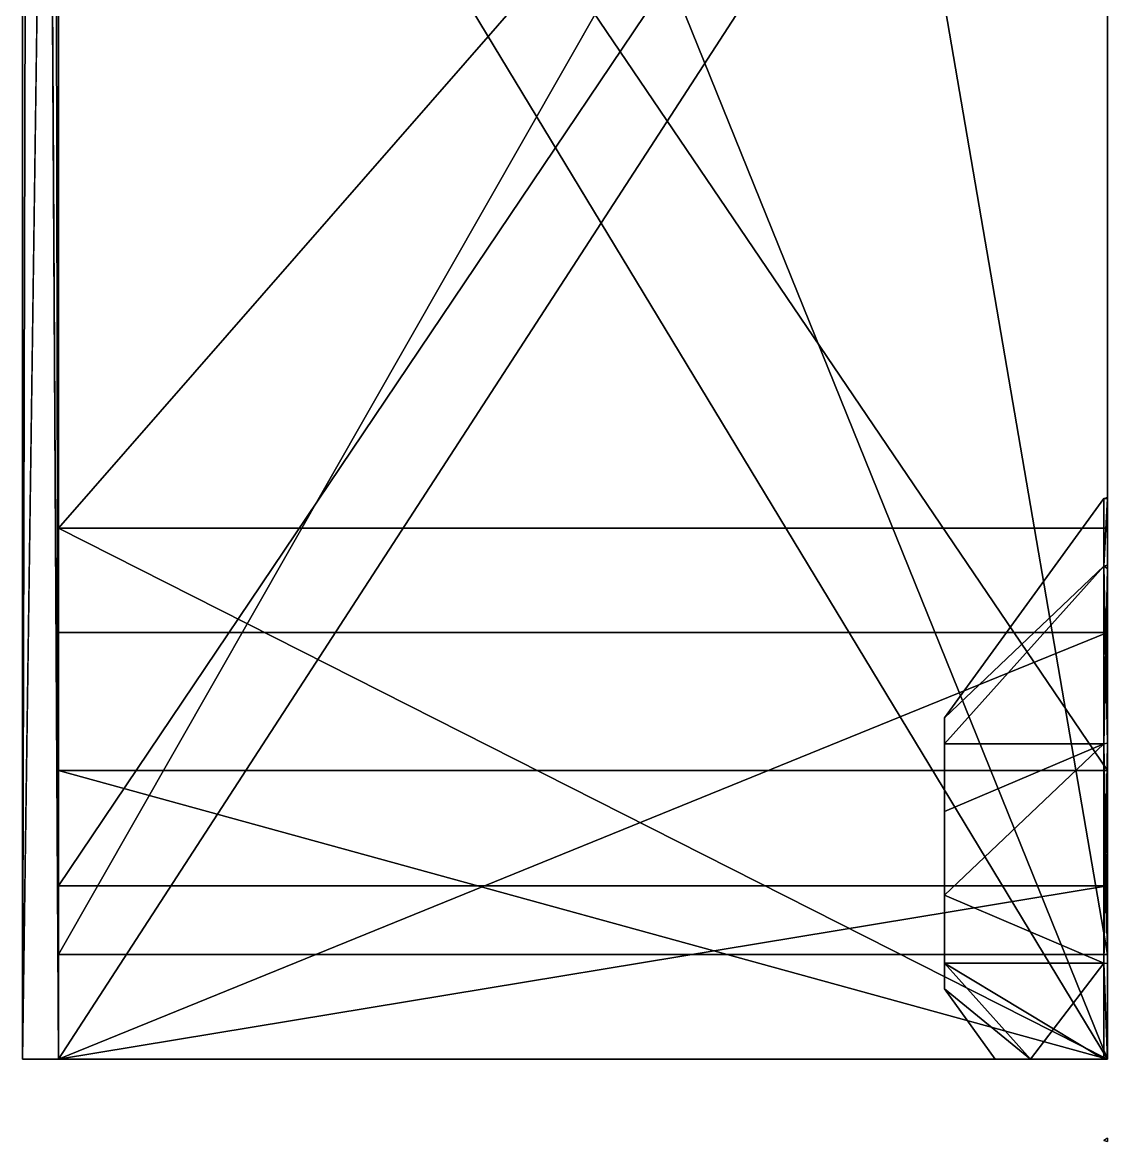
# Model space of a CAD drawing. Extents: x -0.25 to 0.12, y 7.57 to 13.51.
# Drawn here: x -0.252 to 0.1181, y 7.5748 to 7.9564 of the extents above; entities that cross this region are included whole.
import ezdxf

# ---------------------------------------------------------------- set-up
doc = ezdxf.new("R2010")
doc.units = 0
doc.header["$MEASUREMENT"] = 0
doc.layers.add('SCINT', color=34, linetype='CONTINUOUS')

msp = doc.modelspace()

# ---------------------------------------------------------------- linework, layer by layer
at = {"layer": 'SCINT', "color": 4}
for p, q in [((-0.25197, 7.60291, 20.20413), (-0.25197, 13.50842, 20.20413)), ((-0.25197, 7.60291, 20.20413), (-0.25197, 13.50842, 20.20413)), ((-0.25197, 9.73714, 23.52303), (-0.25197, 7.60291, 23.52303)), ((-0.25197, 9.73714, 23.52303), (-0.25197, 7.60291, 23.52303)), ((0.11811, 9.72422, 23.52303), (0.11811, 7.63856, 23.52303)), ((0.11811, 9.72422, 23.52303), (0.11811, 7.63856, 23.52303)), ((0.11811, 7.60291, 20.20413), (0.11811, 8.48745, 20.20413)), ((0.11811, 7.60291, 20.20413), (0.11811, 8.48745, 20.20413)), ((-0.23962, 8.26534, 22.2929), (-0.23962, 7.63856, 23.52303)), ((-0.23962, 8.26534, 22.2929), (-0.23962, 7.63856, 23.52303)), ((0.11811, 8.26534, 22.2929), (0.11811, 7.63856, 23.52303)), ((0.11811, 8.26534, 22.2929), (0.11811, 7.63856, 23.52303)), ((-0.23962, 7.70134, 21.95607), (-0.23962, 8.22891, 22.19096)), ((-0.23962, 7.70134, 21.95607), (-0.23962, 8.22891, 22.19096)), ((0.11811, 7.70134, 21.95607), (0.11811, 8.22891, 22.19096)), ((0.11811, 7.70134, 21.95607), (0.11811, 8.22891, 22.19096)), ((-0.23962, 7.60291, 20.67462), (-0.23962, 8.19346, 21.10368)), ((-0.23962, 7.60291, 20.67462), (-0.23962, 8.19346, 21.10368)), ((-0.23962, 7.78391, 23.06433), (-0.23962, 8.19331, 22.26083)), ((-0.23962, 8.19331, 22.26083), (-0.23962, 7.66197, 22.02426)), ((-0.23962, 7.78391, 23.06433), (-0.23962, 8.19331, 22.26083)), ((-0.23962, 8.19331, 22.26083), (-0.23962, 7.66197, 22.02426)), ((0.11811, 7.60291, 20.67462), (0.11811, 8.19346, 21.10368)), ((0.11811, 7.60291, 20.67462), (0.11811, 8.19346, 21.10368)), ((0.11811, 7.78391, 23.06433), (0.11811, 8.19331, 22.26083)), ((0.11811, 8.19331, 22.26083), (0.11811, 7.66197, 22.02426)), ((0.11811, 8.19331, 22.26083), (0.11811, 7.66197, 22.02426)), ((0.11811, 7.78391, 23.06433), (0.11811, 8.19331, 22.26083)), ((-0.23962, 8.15409, 21.17187), (-0.23962, 7.60291, 20.77141)), ((-0.23962, 8.15409, 21.17187), (-0.23962, 7.60291, 20.77141)), ((0.11811, 8.15409, 21.17187), (0.11811, 7.60291, 20.77141)), ((0.11811, 8.15409, 21.17187), (0.11811, 7.60291, 20.77141)), ((0.11679, 7.79409, 21.41246), (0.06244, 7.71929, 21.41246)), ((0.11679, 7.79409, 21.41246), (0.06244, 7.71929, 21.41246)), ((0.11679, 7.79409, 21.41246), (0.11811, 7.79452, 21.41246)), ((0.11679, 7.77097, 21.34132), (0.11679, 7.79409, 21.41246)), ((0.11679, 7.77097, 21.4836), (0.11679, 7.79409, 21.41246)), ((0.11811, 7.79409, 21.41378), (0.11679, 7.79409, 21.41246)), ((0.11679, 7.77097, 21.34132), (0.11679, 7.79409, 21.41246)), ((0.11811, 7.79409, 21.41114), (0.11679, 7.79409, 21.41246)), ((0.11679, 7.77097, 21.4836), (0.11679, 7.79409, 21.41246)), ((0.11811, 7.79452, 21.41246), (0.11811, 7.79409, 21.41378)), ((0.11811, 7.79409, 21.41114), (0.11811, 7.79452, 21.41246)), ((0.11811, 7.79409, 21.41378), (0.11811, 7.77132, 21.48386)), ((0.11811, 7.77132, 21.34107), (0.11811, 7.79409, 21.41114)), ((0.11811, 7.79409, 21.41378), (0.11811, 7.77132, 21.48386)), ((0.11811, 7.77132, 21.34107), (0.11811, 7.79409, 21.41114)), ((-0.23962, 7.60291, 22.98374), (-0.23962, 7.78391, 23.06433)), ((-0.23962, 7.60291, 22.98374), (-0.23962, 7.78391, 23.06433)), ((0.11811, 7.78391, 23.06433), (-0.23962, 7.78391, 23.06433)), ((0.11811, 7.78391, 23.06433), (-0.23962, 7.78391, 23.06433)), ((0.11811, 7.60291, 22.98374), (0.11811, 7.78391, 23.06433)), ((0.11811, 7.60291, 22.98374), (0.11811, 7.78391, 23.06433)), ((0.11679, 7.77097, 21.34132), (0.06244, 7.71046, 21.38529)), ((0.11679, 7.77097, 21.34132), (0.06244, 7.71046, 21.38529)), ((0.11679, 7.77097, 21.4836), (0.06244, 7.71046, 21.43964)), ((0.11679, 7.77097, 21.4836), (0.06244, 7.71046, 21.43964)), ((0.11811, 7.77132, 21.48386), (0.11679, 7.77097, 21.4836)), ((0.11811, 7.77132, 21.34107), (0.11679, 7.77097, 21.34132)), ((0.11679, 7.71046, 21.52757), (0.11679, 7.77097, 21.4836)), ((0.11811, 7.7702, 21.48467), (0.11679, 7.77097, 21.4836)), ((0.11679, 7.71046, 21.29735), (0.11679, 7.77097, 21.34132)), ((0.11679, 7.71046, 21.52757), (0.11679, 7.77097, 21.4836)), ((0.11679, 7.71046, 21.29735), (0.11679, 7.77097, 21.34132)), ((0.11679, 7.77097, 21.34132), (0.11811, 7.7702, 21.34025)), ((0.11811, 7.77132, 21.48386), (0.11811, 7.7702, 21.48467)), ((0.11811, 7.7702, 21.34025), (0.11811, 7.77132, 21.34107)), ((0.11811, 7.7702, 21.48467), (0.11811, 7.71059, 21.52798)), ((0.11811, 7.71059, 21.29694), (0.11811, 7.7702, 21.34025)), ((0.11811, 7.7702, 21.48467), (0.11811, 7.71059, 21.52798)), ((0.11811, 7.71059, 21.29694), (0.11811, 7.7702, 21.34025)), ((-0.23962, 7.74831, 23.13419), (-0.23962, 7.60291, 23.06946)), ((-0.23962, 7.60291, 23.41955), (-0.23962, 7.74831, 23.13419)), ((-0.23962, 7.60291, 23.41955), (-0.23962, 7.74831, 23.13419)), ((0.11811, 7.74831, 23.13419), (-0.23962, 7.74831, 23.13419)), ((-0.23962, 7.74831, 23.13419), (-0.23962, 7.60291, 23.06946)), ((0.11811, 7.74831, 23.13419), (-0.23962, 7.74831, 23.13419)), ((0.11811, 7.60291, 23.41955), (0.11811, 7.74831, 23.13419)), ((0.11811, 7.74831, 23.13419), (0.11811, 7.60291, 23.06946)), ((0.11811, 7.60291, 23.41955), (0.11811, 7.74831, 23.13419)), ((0.11811, 7.74831, 23.13419), (0.11811, 7.60291, 23.06946)), ((0.06244, 7.71929, 21.41246), (0.06244, 7.71046, 21.38529)), ((0.06244, 7.71046, 21.43964), (0.06244, 7.71929, 21.41246)), ((0.06244, 7.71929, 21.41246), (0.06244, 7.71046, 21.38529)), ((0.06244, 7.71046, 21.43964), (0.06244, 7.71929, 21.41246)), ((0.11679, 7.71046, 21.29735), (0.06244, 7.68734, 21.36849)), ((0.06244, 7.71046, 21.38529), (0.06244, 7.68734, 21.36849)), ((0.11679, 7.71046, 21.29735), (0.06244, 7.68734, 21.36849)), ((0.11679, 7.71046, 21.52757), (0.06244, 7.68734, 21.45643)), ((0.06244, 7.68734, 21.45643), (0.06244, 7.71046, 21.43964)), ((0.11679, 7.71046, 21.52757), (0.06244, 7.68734, 21.45643)), ((0.06244, 7.71046, 21.38529), (0.06244, 7.68734, 21.36849)), ((0.06244, 7.68734, 21.45643), (0.06244, 7.71046, 21.43964)), ((0.11811, 7.71059, 21.29694), (0.11679, 7.71046, 21.29735)), ((0.11811, 7.71059, 21.52798), (0.11679, 7.71046, 21.52757)), ((0.11811, 7.71059, 21.52798), (0.11679, 7.71046, 21.52757)), ((0.11811, 7.71059, 21.29694), (0.11679, 7.71046, 21.29735)), ((0.11679, 7.71046, 21.29735), (0.11679, 7.63565, 21.29735)), ((0.11679, 7.71046, 21.29735), (0.11679, 7.63565, 21.29735)), ((0.11679, 7.63565, 21.52757), (0.11679, 7.71046, 21.52757)), ((0.11679, 7.63565, 21.52757), (0.11679, 7.71046, 21.52757)), ((0.11811, 7.71059, 21.52798), (0.11811, 7.63552, 21.52798)), ((0.11811, 7.63552, 21.29694), (0.11811, 7.71059, 21.29694)), ((0.11811, 7.63552, 21.29694), (0.11811, 7.71059, 21.29694)), ((0.11811, 7.71059, 21.52798), (0.11811, 7.63552, 21.52798)), ((-0.23962, 7.60291, 21.88456), (-0.23962, 7.70134, 21.95607)), ((0.11811, 7.70134, 21.95607), (-0.23962, 7.70134, 21.95607)), ((0.11811, 7.70134, 21.95607), (-0.23962, 7.70134, 21.95607)), ((-0.23962, 7.60291, 21.88456), (-0.23962, 7.70134, 21.95607)), ((0.11811, 7.60291, 21.88456), (0.11811, 7.70134, 21.95607)), ((0.11811, 7.60291, 21.88456), (0.11811, 7.70134, 21.95607)), ((0.06244, 7.68734, 21.36849), (0.06244, 7.65877, 21.36849)), ((0.06244, 7.65877, 21.45643), (0.06244, 7.68734, 21.45643)), ((0.06244, 7.68734, 21.36849), (0.06244, 7.65877, 21.36849)), ((0.06244, 7.65877, 21.45643), (0.06244, 7.68734, 21.45643)), ((-0.23962, 7.66197, 22.02426), (-0.23962, 7.60291, 21.98135)), ((0.11811, 7.66197, 22.02426), (-0.23962, 7.66197, 22.02426)), ((-0.23962, 7.66197, 22.02426), (-0.23962, 7.60291, 21.98135)), ((0.11811, 7.66197, 22.02426), (-0.23962, 7.66197, 22.02426)), ((0.06244, 7.65877, 21.36849), (0.11679, 7.63565, 21.29735)), ((0.06244, 7.63565, 21.43964), (0.06244, 7.65877, 21.45643)), ((0.06244, 7.65877, 21.45643), (0.11679, 7.63565, 21.52757)), ((0.06244, 7.65877, 21.45643), (0.11679, 7.63565, 21.52757)), ((0.06244, 7.65877, 21.36849), (0.11679, 7.63565, 21.29735)), ((0.06244, 7.65877, 21.36849), (0.06244, 7.63565, 21.38529)), ((0.06244, 7.63565, 21.43964), (0.06244, 7.65877, 21.45643)), ((0.06244, 7.65877, 21.36849), (0.06244, 7.63565, 21.38529)), ((0.11811, 7.66197, 22.02426), (0.11811, 7.60291, 21.98135)), ((0.11811, 7.66197, 22.02426), (0.11811, 7.60291, 21.98135)), ((-0.23962, 7.63856, 23.52303), (-0.23962, 7.60291, 23.52303)), ((0.11811, 7.63856, 23.52303), (-0.23962, 7.63856, 23.52303)), ((-0.23962, 7.63856, 23.52303), (-0.23962, 7.60291, 23.52303)), ((0.11811, 7.63856, 23.52303), (-0.23962, 7.63856, 23.52303)), ((0.06244, 7.63565, 21.43964), (0.09185, 7.60291, 21.46343)), ((0.06244, 7.63565, 21.38529), (0.09185, 7.60291, 21.3615)), ((0.06244, 7.62682, 21.41246), (0.06244, 7.63565, 21.43964)), ((0.06244, 7.63565, 21.38529), (0.06244, 7.62682, 21.41246)), ((0.06244, 7.63565, 21.38529), (0.09185, 7.60291, 21.3615)), ((0.06244, 7.63565, 21.38529), (0.06244, 7.62682, 21.41246)), ((0.06244, 7.63565, 21.43964), (0.09185, 7.60291, 21.46343)), ((0.06244, 7.62682, 21.41246), (0.06244, 7.63565, 21.43964)), ((0.11679, 7.63565, 21.29735), (0.11811, 7.63552, 21.29694)), ((0.11679, 7.60291, 21.50378), (0.11679, 7.63565, 21.52757)), ((0.11679, 7.63565, 21.52757), (0.11811, 7.63552, 21.52798)), ((0.11679, 7.60291, 21.50378), (0.11679, 7.63565, 21.52757)), ((0.11679, 7.63565, 21.52757), (0.11811, 7.63552, 21.52798)), ((0.11679, 7.63565, 21.29735), (0.11679, 7.60291, 21.32114)), ((0.11679, 7.63565, 21.29735), (0.11811, 7.63552, 21.29694)), ((0.11679, 7.63565, 21.29735), (0.11679, 7.60291, 21.32114)), ((0.11811, 7.60291, 21.32064), (0.11811, 7.63552, 21.29694)), ((0.11811, 7.63552, 21.52798), (0.11811, 7.60291, 21.50429)), ((0.11811, 7.63552, 21.52798), (0.11811, 7.60291, 21.50429)), ((0.11811, 7.60291, 21.32064), (0.11811, 7.63552, 21.29694)), ((0.07981, 7.60291, 21.41246), (0.06244, 7.62682, 21.41246)), ((0.07981, 7.60291, 21.41246), (0.06244, 7.62682, 21.41246)), ((-0.25197, 7.60291, 23.52303), (-0.23962, 7.60291, 23.52303)), ((-0.25197, 7.60291, 23.52303), (-0.25197, 7.60291, 20.20413)), ((0.11811, 7.60291, 20.20413), (-0.25197, 7.60291, 20.20413)), ((-0.25197, 7.60291, 23.52303), (-0.23962, 7.60291, 23.52303)), ((-0.25197, 7.60291, 23.52303), (-0.25197, 7.60291, 20.20413)), ((0.11811, 7.60291, 20.20413), (-0.25197, 7.60291, 20.20413)), ((-0.23962, 7.60291, 21.88456), (0.11811, 7.60291, 21.88456)), ((0.11811, 7.60291, 20.77141), (-0.23962, 7.60291, 20.77141)), ((-0.23962, 7.60291, 20.67462), (0.11811, 7.60291, 20.67462)), ((-0.23962, 7.60291, 23.06946), (-0.23962, 7.60291, 22.98374)), ((-0.23962, 7.60291, 21.98135), (-0.23962, 7.60291, 21.88456)), ((-0.23962, 7.60291, 20.77141), (-0.23962, 7.60291, 20.67462)), ((-0.23962, 7.60291, 23.52303), (-0.23962, 7.60291, 23.41955)), ((-0.23962, 7.60291, 23.41955), (0.11811, 7.60291, 23.41955)), ((0.11811, 7.60291, 23.06946), (-0.23962, 7.60291, 23.06946)), ((-0.23962, 7.60291, 22.98374), (0.11811, 7.60291, 22.98374)), ((0.11811, 7.60291, 21.98135), (-0.23962, 7.60291, 21.98135)), ((-0.23962, 7.60291, 21.88456), (0.11811, 7.60291, 21.88456)), ((-0.23962, 7.60291, 21.98135), (-0.23962, 7.60291, 21.88456)), ((0.11811, 7.60291, 21.98135), (-0.23962, 7.60291, 21.98135)), ((-0.23962, 7.60291, 22.98374), (0.11811, 7.60291, 22.98374)), ((-0.23962, 7.60291, 23.06946), (-0.23962, 7.60291, 22.98374)), ((0.11811, 7.60291, 23.06946), (-0.23962, 7.60291, 23.06946)), ((-0.23962, 7.60291, 23.41955), (0.11811, 7.60291, 23.41955)), ((-0.23962, 7.60291, 23.52303), (-0.23962, 7.60291, 23.41955)), ((-0.23962, 7.60291, 20.67462), (0.11811, 7.60291, 20.67462)), ((-0.23962, 7.60291, 20.77141), (-0.23962, 7.60291, 20.67462)), ((0.11811, 7.60291, 20.77141), (-0.23962, 7.60291, 20.77141)), ((0.07981, 7.60291, 21.41246), (0.09185, 7.60291, 21.3615)), ((0.09185, 7.60291, 21.46343), (0.07981, 7.60291, 21.41246)), ((0.07981, 7.60291, 21.41246), (0.09185, 7.60291, 21.3615)), ((0.09185, 7.60291, 21.46343), (0.07981, 7.60291, 21.41246)), ((0.11679, 7.60291, 21.50378), (0.09185, 7.60291, 21.46343)), ((0.09185, 7.60291, 21.3615), (0.11679, 7.60291, 21.32114)), ((0.09185, 7.60291, 21.3615), (0.11679, 7.60291, 21.32114)), ((0.11679, 7.60291, 21.50378), (0.09185, 7.60291, 21.46343)), ((0.11811, 7.60291, 21.50429), (0.11679, 7.60291, 21.50378)), ((0.11679, 7.60291, 21.32114), (0.11811, 7.60291, 21.32064)), ((0.11679, 7.60291, 21.32114), (0.11811, 7.60291, 21.32064)), ((0.11811, 7.60291, 21.50429), (0.11679, 7.60291, 21.50378)), ((0.11811, 7.60291, 21.98135), (0.11811, 7.60291, 22.98374)), ((0.11811, 7.60291, 20.77141), (0.11811, 7.60291, 21.32064)), ((0.11811, 7.60291, 21.50429), (0.11811, 7.60291, 21.88456)), ((0.11811, 7.60291, 20.67462), (0.11811, 7.60291, 20.20413)), ((0.11811, 7.60291, 23.06946), (0.11811, 7.60291, 23.41955)), ((0.11811, 7.60291, 20.77141), (0.11811, 7.60291, 21.32064)), ((0.11811, 7.60291, 21.50429), (0.11811, 7.60291, 21.88456)), ((0.11811, 7.60291, 21.98135), (0.11811, 7.60291, 22.98374)), ((0.11811, 7.60291, 23.06946), (0.11811, 7.60291, 23.41955)), ((0.11811, 7.60291, 20.67462), (0.11811, 7.60291, 20.20413)), ((0.11811, 7.57591, 21.48467), (0.11679, 7.57514, 21.4836)), ((0.11679, 7.57514, 21.34132), (0.11811, 7.57479, 21.34107)), ((0.11811, 7.57479, 21.48386), (0.11679, 7.57514, 21.4836)), ((0.11811, 7.57591, 21.48467), (0.11811, 7.57479, 21.48386))]:
    msp.add_line(p, q, dxfattribs=at)

# ---------------------------------------------------------------- meshes
mesh = msp.add_polyface(dxfattribs=at)
corners = [(0.11811, 7.63856, 23.52303), (-0.23962, 9.72422, 23.52303), (-0.23962, 7.63856, 23.52303), (0.11811, 9.72422, 23.52303), (0.11811, 9.80701, 23.52303), (-0.23962, 11.68446, 23.52303), (-0.23962, 9.80701, 23.52303), (0.11811, 11.68446, 23.52303), (-0.23962, 7.60291, 23.52303), (-0.25197, 9.73714, 23.52303), (-0.25197, 7.60291, 23.52303), (-0.25197, 13.50842, 23.52303), (-0.23962, 11.76418, 23.52303), (0.11811, 13.50842, 23.52303), (0.11811, 11.76418, 23.52303)]
mesh.append_faces([[corners[k] for k in face] for face in [(1, 0, 3), (5, 4, 7), (8, 9, 10), (13, 12, 14)]], dxfattribs={"vtx0": -1, "color": 4})
mesh.append_faces([[corners[k] for k in face] for face in [(0, 1, 2), (4, 5, 6), (9, 8, 11), (11, 12, 13), (12, 6, 5)]], dxfattribs={"vtx0": -1, "vtx1": -1, "color": 4})
mesh.append_faces([[corners[k] for k in face] for face in [(11, 8, 12), (12, 2, 1)]], dxfattribs={"vtx0": -1, "vtx1": -1, "vtx2": -1, "color": 4})
mesh.append_faces([[corners[k] for k in face] for face in [(12, 8, 2), (12, 1, 6)]], dxfattribs={"vtx0": -1, "vtx2": -1, "color": 4})
mesh = msp.add_polyface(dxfattribs=at)
corners = [(-0.25197, 9.73714, 23.52303), (-0.25197, 7.60291, 20.20413), (-0.25197, 7.60291, 23.52303), (-0.25197, 13.50842, 20.20413), (-0.25197, 13.50842, 23.52303)]
mesh.append_faces([[corners[k] for k in face] for face in [(0, 1, 2), (3, 0, 4)]], dxfattribs={"vtx0": -1, "color": 4})
mesh.append_faces([[corners[k] for k in face] for face in [(1, 0, 3)]], dxfattribs={"vtx0": -1, "vtx1": -1, "color": 4})
mesh = msp.add_polyface(dxfattribs=at)
corners = [(-0.25197, 13.50842, 20.20413), (-0.23962, 12.28984, 20.20413), (-0.25197, 7.60291, 20.20413), (0.11811, 13.50842, 20.20413), (0.11811, 12.28984, 20.20413), (0.11811, 12.98654, 20.20413), (-0.23962, 12.21012, 20.20413), (-0.23962, 11.12236, 20.20413), (-0.23962, 10.79376, 20.20413), (0.11811, 12.21012, 20.20413), (0.11811, 11.12236, 20.20413), (0.11811, 10.79376, 20.20413), (-0.23962, 9.32962, 20.20413), (0.11811, 9.32962, 20.20413), (0.11811, 9.24125, 20.20413), (-0.23962, 8.62068, 20.20413), (-0.23962, 9.24125, 20.20413), (0.11811, 8.62068, 20.20413), (-0.23962, 8.48745, 20.20413), (0.11811, 7.60291, 20.20413), (0.11811, 8.48745, 20.20413)]
mesh.append_faces([[corners[k] for k in face] for face in [(4, 3, 5), (7, 9, 10), (12, 11, 13), (15, 14, 17), (19, 18, 20)]], dxfattribs={"vtx0": -1, "color": 4})
mesh.append_faces([[corners[k] for k in face] for face in [(0, 1, 2), (1, 3, 4), (11, 12, 8), (14, 15, 16), (2, 18, 19), (18, 16, 15)]], dxfattribs={"vtx0": -1, "vtx1": -1, "color": 4})
mesh.append_faces([[corners[k] for k in face] for face in [(18, 2, 1), (18, 6, 8), (18, 8, 12)]], dxfattribs={"vtx0": -1, "vtx1": -1, "vtx2": -1, "color": 4})
mesh.append_faces([[corners[k] for k in face] for face in [(1, 0, 3), (6, 7, 8), (7, 6, 9), (18, 1, 6), (18, 12, 16)]], dxfattribs={"vtx0": -1, "vtx2": -1, "color": 4})
mesh = msp.add_polyface(dxfattribs=at)
corners = [(-0.23962, 8.62068, 20.20413), (-0.23962, 8.64622, 20.31948), (-0.23962, 8.48745, 20.20413), (-0.23962, 8.68559, 20.25129), (-0.23962, 9.08332, 20.51409), (-0.23962, 9.11892, 20.44422), (-0.23962, 8.19346, 21.10368), (-0.23962, 7.60291, 20.77141), (-0.23962, 7.60291, 20.67462), (-0.23962, 8.15409, 21.17187), (-0.23962, 8.63831, 21.38746), (-0.23962, 8.67391, 21.31759), (-0.23962, 9.19095, 20.47629), (-0.23962, 10.49733, 21.14365), (-0.23962, 9.15535, 20.54616), (-0.23962, 10.52166, 21.06876), (-0.23962, 10.29239, 22.02917), (-0.23962, 11.85575, 22.44153), (-0.23962, 10.26806, 22.10406), (-0.23962, 11.86802, 22.36408), (-0.23962, 9.88902, 23.01581), (-0.23962, 9.80701, 23.52303), (-0.23962, 9.72422, 23.52303), (-0.23962, 9.91336, 22.94092), (-0.23962, 10.19317, 22.07973), (-0.23962, 10.21751, 22.00484), (-0.23962, 10.57221, 21.16798), (-0.23962, 10.80148, 20.20757), (-0.23962, 10.59655, 21.0931), (-0.23962, 10.87636, 20.2319), (-0.23962, 7.78391, 23.06433), (-0.23962, 7.60291, 23.06946), (-0.23962, 7.60291, 22.98374), (-0.23962, 7.74831, 23.13419), (-0.23962, 7.70134, 21.95607), (-0.23962, 7.60291, 21.98135), (-0.23962, 7.60291, 21.88456), (-0.23962, 7.66197, 22.02426), (-0.23962, 8.19331, 22.26083), (-0.23962, 8.22891, 22.19096), (-0.23962, 7.60291, 23.52303), (-0.23962, 7.60291, 23.41955), (-0.23962, 7.63856, 23.52303), (-0.23962, 8.26534, 22.2929), (-0.23962, 8.30094, 22.22303), (-0.23962, 8.71034, 21.41953), (-0.23962, 8.74594, 21.34966), (-0.23962, 9.24125, 20.20413), (-0.23962, 9.32962, 20.20413), (-0.23962, 12.00909, 21.4734), (-0.23962, 12.02136, 21.39595), (-0.23962, 11.12236, 20.20413), (-0.23962, 10.79376, 20.20413), (-0.23962, 12.16243, 20.50526), (-0.23962, 12.1747, 20.42781), (-0.23962, 11.76418, 23.52303), (-0.23962, 11.68446, 23.52303), (-0.23962, 11.93288, 22.45793), (-0.23962, 11.94514, 22.38048), (-0.23962, 12.08622, 21.48979), (-0.23962, 12.09848, 21.41234), (-0.23962, 12.23955, 20.52166), (-0.23962, 12.21012, 20.20413), (-0.23962, 12.25182, 20.44421), (-0.23962, 12.28984, 20.20413), (-0.23962, 12.65711, 20.61041), (-0.23962, 12.66534, 20.5321), (-0.23962, 13.50842, 20.61041), (-0.23962, 13.50842, 20.5321), (-0.23962, 12.55422, 21.58927), (-0.23962, 12.56245, 21.51096), (-0.23962, 13.50842, 21.58927), (-0.23962, 13.50842, 21.51096), (-0.23962, 12.45134, 22.56813), (-0.23962, 12.45957, 22.48982), (-0.23962, 13.50842, 22.56813), (-0.23962, 13.50842, 22.48982)]
mesh.append_faces([[corners[k] for k in face] for face in [(0, 1, 2), (6, 7, 8), (20, 21, 22), (30, 31, 32), (34, 35, 36), (33, 40, 41), (12, 47, 48), (51, 27, 52), (17, 55, 56), (63, 62, 64), (67, 66, 68), (71, 70, 72), (75, 74, 76)]], dxfattribs={"vtx0": -1, "color": 4})
mesh.append_faces([[corners[k] for k in face] for face in [(1, 3, 4), (7, 6, 9), (9, 6, 10), (21, 20, 18), (16, 13, 26), (28, 27, 29), (31, 30, 33), (35, 34, 37), (37, 34, 38), (40, 33, 42), (42, 33, 43), (44, 10, 45), (46, 4, 14), (29, 51, 53), (55, 17, 57), (58, 49, 59), (60, 53, 61), (65, 66, 67), (69, 70, 71), (73, 74, 75)]], dxfattribs={"vtx0": -1, "vtx1": -1, "color": 4})
mesh.append_faces([[corners[k] for k in face] for face in [(18, 20, 23), (18, 24, 25), (18, 13, 16), (26, 13, 15), (26, 27, 28), (43, 33, 30), (43, 38, 39), (43, 10, 44), (45, 10, 11), (45, 4, 46), (14, 4, 5), (14, 47, 12), (27, 51, 29), (57, 17, 19), (57, 49, 58), (59, 49, 50), (59, 53, 60), (61, 53, 54), (61, 62, 63)]], dxfattribs={"vtx0": -1, "vtx1": -1, "vtx2": -1, "color": 4})
mesh.append_faces([[corners[k] for k in face] for face in [(1, 0, 3), (4, 3, 5), (10, 6, 11), (12, 13, 14), (13, 12, 15), (16, 17, 18), (17, 16, 19), (18, 23, 24), (18, 25, 13), (26, 15, 27), (38, 34, 39), (43, 30, 38), (43, 39, 10), (45, 11, 4), (14, 5, 47), (28, 49, 26), (49, 28, 50), (53, 51, 54), (57, 19, 49), (59, 50, 53), (61, 54, 62), (63, 65, 61), (65, 63, 66), (60, 69, 59), (69, 60, 70), (58, 73, 57), (73, 58, 74), (44, 20, 43), (20, 44, 23), (46, 24, 45), (24, 46, 25)]], dxfattribs={"vtx0": -1, "vtx2": -1, "color": 4})
mesh = msp.add_polyface(dxfattribs=at)
corners = [(0.11811, 8.26534, 22.2929), (0.11811, 8.78068, 23.05675), (0.11811, 8.75749, 23.12814), (0.11811, 8.84142, 23.01262), (0.11811, 8.91649, 23.01262), (0.11811, 9.88902, 23.01581), (0.11811, 8.75792, 23.12682), (0.11811, 8.78181, 23.05593), (0.11811, 8.97609, 23.05593), (0.11811, 8.97722, 23.05675), (0.11811, 8.99999, 23.12682), (0.11811, 9.00041, 23.12814), (0.11811, 9.72422, 23.52303), (0.11811, 7.63856, 23.52303), (0.11811, 8.84142, 23.24366), (0.11811, 8.78068, 23.19954), (0.11811, 8.75792, 23.12947), (0.11811, 8.78181, 23.20036), (0.11811, 8.91649, 23.24366), (0.11811, 8.97609, 23.20036), (0.11811, 8.97722, 23.19954), (0.11811, 8.99999, 23.12947)]
mesh.append_faces([[corners[k] for k in face] for face in [(2, 1, 6), (1, 3, 7), (15, 2, 16), (14, 15, 17)]], dxfattribs={"vtx0": -1, "color": 4})
mesh.append_faces([[corners[k] for k in face] for face in [(3, 0, 4), (4, 5, 8), (8, 5, 9), (9, 5, 10), (10, 5, 11), (13, 14, 12)]], dxfattribs={"vtx0": -1, "vtx1": -1, "color": 4})
mesh.append_faces([[corners[k] for k in face] for face in [(0, 1, 2), (1, 0, 3), (14, 13, 15), (15, 0, 2)]], dxfattribs={"vtx0": -1, "vtx1": -1, "vtx2": -1, "color": 4})
mesh.append_faces([[corners[k] for k in face] for face in [(4, 0, 5), (11, 5, 12), (15, 13, 0), (12, 14, 18), (12, 18, 19), (12, 19, 20), (12, 20, 21), (12, 21, 11)]], dxfattribs={"vtx0": -1, "vtx2": -1, "color": 4})
mesh = msp.add_polyface(dxfattribs=at)
corners = [(0.11811, 8.48745, 20.20413), (0.11811, 7.60291, 20.67462), (0.11811, 7.60291, 20.20413), (0.11811, 8.08906, 20.50185), (0.11811, 8.06629, 20.57193), (0.11811, 8.06586, 20.57325), (0.11811, 8.09018, 20.50104), (0.11811, 8.14979, 20.45773), (0.11811, 8.22486, 20.45773), (0.11811, 8.28447, 20.50104), (0.11811, 8.28559, 20.50185), (0.11811, 8.30836, 20.57193), (0.11811, 8.30879, 20.57325), (0.11811, 8.19346, 21.10368), (0.11811, 8.06629, 20.57457), (0.11811, 8.08906, 20.64464), (0.11811, 8.09018, 20.64546), (0.11811, 8.14979, 20.68877), (0.11811, 8.22486, 20.68877), (0.11811, 8.67391, 21.31759), (0.11811, 8.28447, 20.64546), (0.11811, 8.28559, 20.64464), (0.11811, 8.30836, 20.57457), (0.11811, 8.64622, 20.31948), (0.11811, 9.08332, 20.51409)]
mesh.append_faces([[corners[k] for k in face] for face in [(0, 1, 2), (19, 23, 24)]], dxfattribs={"vtx0": -1, "color": 4})
mesh.append_faces([[corners[k] for k in face] for face in [(3, 0, 6), (6, 0, 7), (7, 0, 8), (8, 0, 9), (9, 0, 10), (10, 0, 11), (11, 0, 12), (13, 18, 19)]], dxfattribs={"vtx0": -1, "vtx1": -1, "color": 4})
mesh.append_faces([[corners[k] for k in face] for face in [(1, 0, 3), (19, 12, 0)]], dxfattribs={"vtx0": -1, "vtx1": -1, "vtx2": -1, "color": 4})
mesh.append_faces([[corners[k] for k in face] for face in [(1, 3, 4), (1, 4, 5), (5, 13, 1), (13, 5, 14), (13, 14, 15), (13, 15, 16), (13, 16, 17), (13, 17, 18), (19, 18, 20), (19, 20, 21), (19, 21, 22), (19, 22, 12), (19, 0, 23)]], dxfattribs={"vtx0": -1, "vtx2": -1, "color": 4})
mesh = msp.add_polyface(dxfattribs=at)
corners = [(0.11811, 7.60291, 20.77141), (0.11811, 7.63552, 21.29694), (0.11811, 7.60291, 21.32064), (0.11811, 8.15409, 21.17187), (0.11811, 7.71059, 21.29694), (0.11811, 7.7702, 21.34025), (0.11811, 7.77132, 21.34107), (0.11811, 7.79409, 21.41114), (0.11811, 7.79452, 21.41246), (0.11811, 7.63552, 21.52798), (0.11811, 7.60291, 21.88456), (0.11811, 7.60291, 21.50429), (0.11811, 7.70134, 21.95607), (0.11811, 7.71059, 21.52798), (0.11811, 8.22891, 22.19096), (0.11811, 7.7702, 21.48467), (0.11811, 7.77132, 21.48386), (0.11811, 7.79409, 21.41378), (0.11811, 8.63831, 21.38746)]
mesh.append_faces([[corners[k] for k in face] for face in [(0, 1, 2), (9, 10, 11), (14, 3, 18)]], dxfattribs={"vtx0": -1, "color": 4})
mesh.append_faces([[corners[k] for k in face] for face in [(1, 3, 4), (4, 3, 5), (5, 3, 6), (6, 3, 7), (7, 3, 8), (10, 9, 12), (12, 13, 14)]], dxfattribs={"vtx0": -1, "vtx1": -1, "color": 4})
mesh.append_faces([[corners[k] for k in face] for face in [(14, 8, 3)]], dxfattribs={"vtx0": -1, "vtx1": -1, "vtx2": -1, "color": 4})
mesh.append_faces([[corners[k] for k in face] for face in [(1, 0, 3), (12, 9, 13), (14, 13, 15), (14, 15, 16), (14, 16, 17), (14, 17, 8)]], dxfattribs={"vtx0": -1, "vtx2": -1, "color": 4})
mesh = msp.add_polyface(dxfattribs=at)
corners = [(0.11811, 8.26534, 22.2929), (-0.23962, 7.63856, 23.52303), (-0.23962, 8.26534, 22.2929), (0.11811, 7.63856, 23.52303)]
mesh.append_faces([[corners[k] for k in face] for face in [(0, 1, 2), (1, 0, 3)]], dxfattribs={"vtx0": -1, "color": 4})
mesh = msp.add_polyface(dxfattribs=at)
corners = [(0.11811, 7.70134, 21.95607), (-0.23962, 8.22891, 22.19096), (-0.23962, 7.70134, 21.95607), (0.11811, 8.22891, 22.19096)]
mesh.append_faces([[corners[k] for k in face] for face in [(0, 1, 2), (1, 0, 3)]], dxfattribs={"vtx0": -1, "color": 4})
mesh = msp.add_polyface(dxfattribs=at)
corners = [(0.11811, 7.60291, 20.67462), (-0.23962, 8.19346, 21.10368), (-0.23962, 7.60291, 20.67462), (0.11811, 8.19346, 21.10368)]
mesh.append_faces([[corners[k] for k in face] for face in [(0, 1, 2), (1, 0, 3)]], dxfattribs={"vtx0": -1, "color": 4})
mesh = msp.add_polyface(dxfattribs=at)
corners = [(-0.23962, 7.78391, 23.06433), (0.11811, 8.19331, 22.26083), (-0.23962, 8.19331, 22.26083), (0.11811, 7.78391, 23.06433)]
mesh.append_faces([[corners[k] for k in face] for face in [(0, 1, 2), (1, 0, 3)]], dxfattribs={"vtx0": -1, "color": 4})
mesh = msp.add_polyface(dxfattribs=at)
corners = [(0.11811, 8.19331, 22.26083), (-0.23962, 7.66197, 22.02426), (-0.23962, 8.19331, 22.26083), (0.11811, 7.66197, 22.02426)]
mesh.append_faces([[corners[k] for k in face] for face in [(0, 1, 2), (1, 0, 3)]], dxfattribs={"vtx0": -1, "color": 4})
mesh = msp.add_polyface(dxfattribs=at)
corners = [(0.11811, 7.66197, 22.02426), (0.11811, 7.60291, 22.98374), (0.11811, 7.60291, 21.98135), (0.11811, 7.78391, 23.06433), (0.11811, 8.19331, 22.26083)]
mesh.append_faces([[corners[k] for k in face] for face in [(0, 1, 2), (3, 0, 4)]], dxfattribs={"vtx0": -1, "color": 4})
mesh.append_faces([[corners[k] for k in face] for face in [(1, 0, 3)]], dxfattribs={"vtx0": -1, "vtx1": -1, "color": 4})
mesh = msp.add_polyface(dxfattribs=at)
corners = [(0.11811, 8.15409, 21.17187), (-0.23962, 7.60291, 20.77141), (-0.23962, 8.15409, 21.17187), (0.11811, 7.60291, 20.77141)]
mesh.append_faces([[corners[k] for k in face] for face in [(0, 1, 2), (1, 0, 3)]], dxfattribs={"vtx0": -1, "color": 4})
mesh = msp.add_polyface(dxfattribs=at)
corners = [(0.11679, 7.77097, 21.34132), (0.06244, 7.71929, 21.41246), (0.06244, 7.71046, 21.38529), (0.11679, 7.79409, 21.41246)]
mesh.append_faces([[corners[k] for k in face] for face in [(0, 1, 2), (1, 0, 3)]], dxfattribs={"vtx0": -1, "color": 4})
mesh = msp.add_polyface(dxfattribs=at)
corners = [(0.06244, 7.71929, 21.41246), (0.11679, 7.77097, 21.4836), (0.06244, 7.71046, 21.43964), (0.11679, 7.79409, 21.41246)]
mesh.append_faces([[corners[k] for k in face] for face in [(0, 1, 2), (1, 0, 3)]], dxfattribs={"vtx0": -1, "color": 4})
mesh = msp.add_polyface(dxfattribs=at)
corners = [(0.11811, 7.79409, 21.41378), (0.11679, 7.77097, 21.4836), (0.11679, 7.79409, 21.41246), (0.11811, 7.77132, 21.48386)]
mesh.append_faces([[corners[k] for k in face] for face in [(0, 1, 2), (1, 0, 3)]], dxfattribs={"vtx0": -1, "color": 4})
mesh = msp.add_polyface(dxfattribs=at)
corners = [(0.11811, 7.79409, 21.41114), (0.11679, 7.77097, 21.34132), (0.11811, 7.77132, 21.34107), (0.11679, 7.79409, 21.41246)]
mesh.append_faces([[corners[k] for k in face] for face in [(0, 1, 2), (1, 0, 3)]], dxfattribs={"vtx0": -1, "color": 4})
mesh = msp.add_polyface(dxfattribs=at)
corners = [(0.11811, 7.60291, 22.98374), (-0.23962, 7.78391, 23.06433), (-0.23962, 7.60291, 22.98374), (0.11811, 7.78391, 23.06433)]
mesh.append_faces([[corners[k] for k in face] for face in [(0, 1, 2), (1, 0, 3)]], dxfattribs={"vtx0": -1, "color": 4})
mesh = msp.add_polyface(dxfattribs=at)
corners = [(0.11679, 7.71046, 21.29735), (0.06244, 7.71046, 21.38529), (0.06244, 7.68734, 21.36849), (0.11679, 7.77097, 21.34132)]
mesh.append_faces([[corners[k] for k in face] for face in [(0, 1, 2), (1, 0, 3)]], dxfattribs={"vtx0": -1, "color": 4})
mesh = msp.add_polyface(dxfattribs=at)
corners = [(0.06244, 7.71046, 21.43964), (0.11679, 7.71046, 21.52757), (0.06244, 7.68734, 21.45643), (0.11679, 7.77097, 21.4836)]
mesh.append_faces([[corners[k] for k in face] for face in [(0, 1, 2), (1, 0, 3)]], dxfattribs={"vtx0": -1, "color": 4})
mesh = msp.add_polyface(dxfattribs=at)
corners = [(0.11811, 7.7702, 21.48467), (0.11679, 7.71046, 21.52757), (0.11679, 7.77097, 21.4836), (0.11811, 7.71059, 21.52798)]
mesh.append_faces([[corners[k] for k in face] for face in [(0, 1, 2), (1, 0, 3)]], dxfattribs={"vtx0": -1, "color": 4})
mesh = msp.add_polyface(dxfattribs=at)
corners = [(0.11811, 7.71059, 21.29694), (0.11679, 7.77097, 21.34132), (0.11679, 7.71046, 21.29735), (0.11811, 7.7702, 21.34025)]
mesh.append_faces([[corners[k] for k in face] for face in [(0, 1, 2), (1, 0, 3)]], dxfattribs={"vtx0": -1, "color": 4})
mesh = msp.add_polyface(dxfattribs=at)
corners = [(-0.23962, 7.60291, 23.41955), (0.11811, 7.74831, 23.13419), (-0.23962, 7.74831, 23.13419), (0.11811, 7.60291, 23.41955)]
mesh.append_faces([[corners[k] for k in face] for face in [(0, 1, 2), (1, 0, 3)]], dxfattribs={"vtx0": -1, "color": 4})
mesh = msp.add_polyface(dxfattribs=at)
corners = [(0.11811, 7.74831, 23.13419), (-0.23962, 7.60291, 23.06946), (-0.23962, 7.74831, 23.13419), (0.11811, 7.60291, 23.06946)]
mesh.append_faces([[corners[k] for k in face] for face in [(0, 1, 2), (1, 0, 3)]], dxfattribs={"vtx0": -1, "color": 4})
mesh = msp.add_polyface(dxfattribs=at)
corners = [(0.11811, 7.74831, 23.13419), (0.11811, 7.60291, 23.41955), (0.11811, 7.60291, 23.06946)]
mesh.append_faces([[corners[k] for k in face] for face in [(0, 1, 2)]], dxfattribs={"color": 4})
mesh = msp.add_polyface(dxfattribs=at)
corners = [(0.06244, 7.63565, 21.38529), (0.06244, 7.63565, 21.43964), (0.06244, 7.62682, 21.41246), (0.06244, 7.65877, 21.36849), (0.06244, 7.65877, 21.45643), (0.06244, 7.68734, 21.36849), (0.06244, 7.68734, 21.45643), (0.06244, 7.71046, 21.38529), (0.06244, 7.71046, 21.43964), (0.06244, 7.71929, 21.41246)]
mesh.append_faces([[corners[k] for k in face] for face in [(0, 1, 2), (8, 7, 9)]], dxfattribs={"vtx0": -1, "color": 4})
mesh.append_faces([[corners[k] for k in face] for face in [(1, 3, 4), (4, 5, 6), (6, 7, 8)]], dxfattribs={"vtx0": -1, "vtx1": -1, "color": 4})
mesh.append_faces([[corners[k] for k in face] for face in [(1, 0, 3), (4, 3, 5), (6, 5, 7)]], dxfattribs={"vtx0": -1, "vtx2": -1, "color": 4})
mesh = msp.add_polyface(dxfattribs=at)
corners = [(0.11679, 7.71046, 21.29735), (0.06244, 7.65877, 21.36849), (0.11679, 7.63565, 21.29735), (0.06244, 7.68734, 21.36849)]
mesh.append_faces([[corners[k] for k in face] for face in [(0, 1, 2), (1, 0, 3)]], dxfattribs={"vtx0": -1, "color": 4})
mesh = msp.add_polyface(dxfattribs=at)
corners = [(0.06244, 7.65877, 21.45643), (0.11679, 7.71046, 21.52757), (0.11679, 7.63565, 21.52757), (0.06244, 7.68734, 21.45643)]
mesh.append_faces([[corners[k] for k in face] for face in [(0, 1, 2), (1, 0, 3)]], dxfattribs={"vtx0": -1, "color": 4})
mesh = msp.add_polyface(dxfattribs=at)
corners = [(0.11811, 7.63552, 21.29694), (0.11679, 7.71046, 21.29735), (0.11679, 7.63565, 21.29735), (0.11811, 7.71059, 21.29694)]
mesh.append_faces([[corners[k] for k in face] for face in [(0, 1, 2), (1, 0, 3)]], dxfattribs={"vtx0": -1, "color": 4})
mesh = msp.add_polyface(dxfattribs=at)
corners = [(0.11811, 7.71059, 21.52798), (0.11679, 7.63565, 21.52757), (0.11679, 7.71046, 21.52757), (0.11811, 7.63552, 21.52798)]
mesh.append_faces([[corners[k] for k in face] for face in [(0, 1, 2), (1, 0, 3)]], dxfattribs={"vtx0": -1, "color": 4})
mesh = msp.add_polyface(dxfattribs=at)
corners = [(0.11811, 7.60291, 21.88456), (-0.23962, 7.70134, 21.95607), (-0.23962, 7.60291, 21.88456), (0.11811, 7.70134, 21.95607)]
mesh.append_faces([[corners[k] for k in face] for face in [(0, 1, 2), (1, 0, 3)]], dxfattribs={"vtx0": -1, "color": 4})
mesh = msp.add_polyface(dxfattribs=at)
corners = [(0.11811, 7.66197, 22.02426), (-0.23962, 7.60291, 21.98135), (-0.23962, 7.66197, 22.02426), (0.11811, 7.60291, 21.98135)]
mesh.append_faces([[corners[k] for k in face] for face in [(0, 1, 2), (1, 0, 3)]], dxfattribs={"vtx0": -1, "color": 4})
mesh = msp.add_polyface(dxfattribs=at)
corners = [(0.06244, 7.63565, 21.43964), (0.11679, 7.60291, 21.50378), (0.09185, 7.60291, 21.46343), (0.11679, 7.63565, 21.52757), (0.06244, 7.65877, 21.45643)]
mesh.append_faces([[corners[k] for k in face] for face in [(0, 1, 2), (3, 0, 4)]], dxfattribs={"vtx0": -1, "color": 4})
mesh.append_faces([[corners[k] for k in face] for face in [(1, 0, 3)]], dxfattribs={"vtx0": -1, "vtx1": -1, "color": 4})
mesh = msp.add_polyface(dxfattribs=at)
corners = [(0.11679, 7.63565, 21.29735), (0.09185, 7.60291, 21.3615), (0.11679, 7.60291, 21.32114), (0.06244, 7.63565, 21.38529), (0.06244, 7.65877, 21.36849)]
mesh.append_faces([[corners[k] for k in face] for face in [(0, 1, 2), (3, 0, 4)]], dxfattribs={"vtx0": -1, "color": 4})
mesh.append_faces([[corners[k] for k in face] for face in [(1, 0, 3)]], dxfattribs={"vtx0": -1, "vtx1": -1, "color": 4})
mesh = msp.add_polyface(dxfattribs=at)
corners = [(0.09185, 7.60291, 21.3615), (0.06244, 7.62682, 21.41246), (0.07981, 7.60291, 21.41246), (0.06244, 7.63565, 21.38529)]
mesh.append_faces([[corners[k] for k in face] for face in [(0, 1, 2), (1, 0, 3)]], dxfattribs={"vtx0": -1, "color": 4})
mesh = msp.add_polyface(dxfattribs=at)
corners = [(0.06244, 7.62682, 21.41246), (0.09185, 7.60291, 21.46343), (0.07981, 7.60291, 21.41246), (0.06244, 7.63565, 21.43964)]
mesh.append_faces([[corners[k] for k in face] for face in [(0, 1, 2), (1, 0, 3)]], dxfattribs={"vtx0": -1, "color": 4})
mesh = msp.add_polyface(dxfattribs=at)
corners = [(0.11679, 7.63565, 21.52757), (0.11811, 7.60291, 21.50429), (0.11679, 7.60291, 21.50378), (0.11811, 7.63552, 21.52798)]
mesh.append_faces([[corners[k] for k in face] for face in [(0, 1, 2), (1, 0, 3)]], dxfattribs={"vtx0": -1, "color": 4})
mesh = msp.add_polyface(dxfattribs=at)
corners = [(0.11811, 7.60291, 21.32064), (0.11679, 7.63565, 21.29735), (0.11679, 7.60291, 21.32114), (0.11811, 7.63552, 21.29694)]
mesh.append_faces([[corners[k] for k in face] for face in [(0, 1, 2), (1, 0, 3)]], dxfattribs={"vtx0": -1, "color": 4})
mesh = msp.add_polyface(dxfattribs=at)
corners = [(0.11811, 7.60291, 20.67462), (-0.25197, 7.60291, 20.20413), (0.11811, 7.60291, 20.20413), (-0.23962, 7.60291, 20.67462), (0.11811, 7.60291, 21.88456), (-0.23962, 7.60291, 21.88456), (0.11811, 7.60291, 21.50429), (0.11811, 7.60291, 22.98374), (-0.23962, 7.60291, 22.98374), (0.11811, 7.60291, 21.98135), (-0.25197, 7.60291, 23.52303), (-0.23962, 7.60291, 20.77141), (0.11811, 7.60291, 20.77141), (0.11679, 7.60291, 21.32114), (0.11811, 7.60291, 21.32064), (0.09185, 7.60291, 21.3615), (0.07981, 7.60291, 21.41246), (0.09185, 7.60291, 21.46343), (0.11679, 7.60291, 21.50378), (-0.23962, 7.60291, 21.98135), (-0.23962, 7.60291, 23.06946), (-0.23962, 7.60291, 23.41955), (0.11811, 7.60291, 23.06946), (0.11811, 7.60291, 23.41955), (-0.23962, 7.60291, 23.52303)]
mesh.append_faces([[corners[k] for k in face] for face in [(0, 1, 2), (13, 12, 14), (21, 22, 23), (10, 21, 24)]], dxfattribs={"vtx0": -1, "color": 4})
mesh.append_faces([[corners[k] for k in face] for face in [(10, 11, 5), (5, 12, 13), (10, 19, 8), (10, 20, 21)]], dxfattribs={"vtx0": -1, "vtx1": -1, "vtx2": -1, "color": 4})
mesh.append_faces([[corners[k] for k in face] for face in [(1, 0, 3), (3, 10, 1), (10, 3, 11), (5, 11, 12), (5, 13, 15), (5, 15, 16), (5, 16, 17), (5, 17, 18), (5, 18, 6), (10, 5, 19), (8, 19, 9), (10, 8, 20), (21, 20, 22)]], dxfattribs={"vtx0": -1, "vtx2": -1, "color": 4})
mesh.append_faces([[corners[k] for k in face] for face in [(4, 5, 6), (7, 8, 9)]], dxfattribs={"vtx1": -1, "color": 4})

doc.saveas('drawing.dxf')
